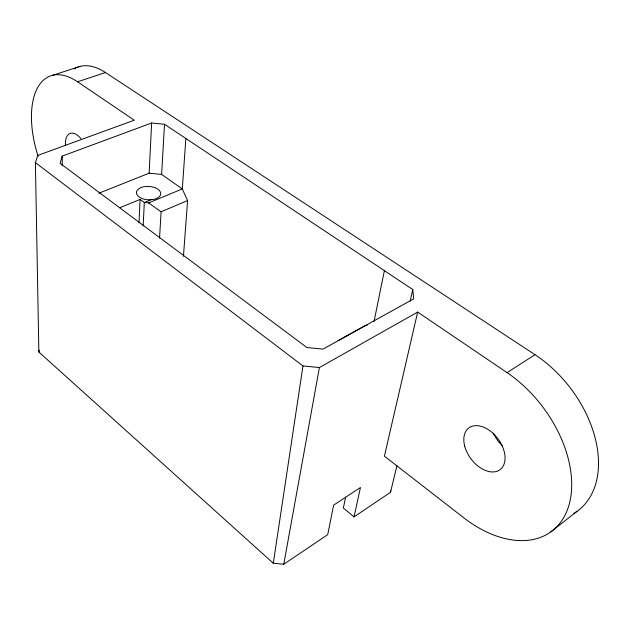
<?xml version="1.0" encoding="UTF-8"?>
<svg xmlns="http://www.w3.org/2000/svg" width="630" height="630" viewBox="0 0 630 630"><rect width="100%" height="100%" fill="white"/><g stroke="black" fill="none" stroke-linecap="round" stroke-linejoin="round"><path stroke-width="0.94" d="M139.01 222.815L140.073 199.411L119.755 207.766M143.175 225.91L144.302 202.498L140.073 199.411M98.879 193.213L149.121 173.195L151.633 123L164.509 124.268L412.768 289.556L413.729 298.848L323.04 349.099L306.889 347.524L60.086 163.288L62.228 156.098L151.633 123M183.44 256.292L187.582 200.584L182.298 188.929L161.619 174.423L164.509 124.268M159.547 238.156L161.091 211.798L148.609 202.923L144.302 202.498L151.294 199.741M185.858 138.482L182.298 188.929L148.609 202.923M345.634 497.149L343.358 508.048L354.036 516.891L390.505 492.313L390.663 490.4M354.036 516.891L360.454 487.51L333.64 505.142L327.71 534.642L283.76 564.26L273.286 563.244L302.967 365.943L35.406 162.611L37.761 155.421L134.269 120.196L77.569 81.805A79.845 40.265 68.9 0 0 38.06 156.201M283.76 564.26L319.41 367.55L417.651 312.086L507.111 372.661A104.509 67.583 53.1 0 1 568.78 505.756A104.509 67.583 53.1 0 1 463.444 517.553L384.418 456.151L417.651 312.086M374.078 321.339L384.387 270.656M410.177 301.077L412.768 289.556M390.505 492.313L396.932 465.696M273.286 563.244L38.855 352.02L39.312 350.28M550.77 531.917L576.97 511.387M507.111 372.661L535.004 354.682A102.54 68.41 52.4 0 1 595.452 439.189A102.54 68.41 52.4 0 1 573.922 513.395M338.082 340.625L364.731 325.86L367.424 325.08M161.091 211.798L187.582 200.584M77.569 81.805L105.47 72.521L535.004 354.682M52.432 75.364L80.041 66.41M302.967 365.943L319.41 367.55M149.121 173.195L161.619 174.423M35.406 162.611L38.855 352.02M62.228 156.098L62.252 165.847M74.025 68.946A78.663 41.131 69.2 0 1 105.47 72.521M502.464 445.686A25.578 17.034 52.5 0 1 493.322 433.094M65.473 145.42A19.932 10.041 68.9 0 1 80.9 138.584M153.586 199.45L147.349 199.757L144.254 199.222A12.135 6.702 3.4 0 1 138.757 188.795A12.135 6.702 3.4 0 1 157.972 189.268A12.135 6.702 3.4 0 1 153.586 199.45M464.68 446.087A26.066 16.821 53.1 0 0 499.456 470.082A26.066 16.821 53.1 0 0 489.171 430.235A26.066 16.821 53.1 0 0 464.68 446.087"/></g></svg>
